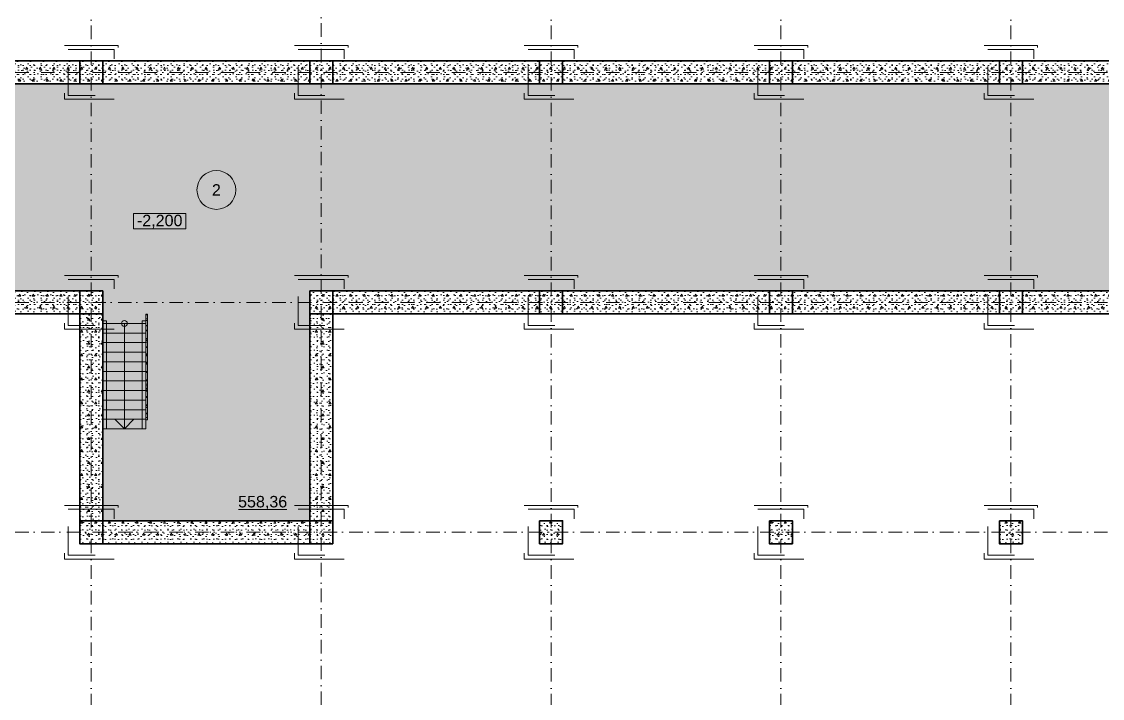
# Model space of a CAD drawing. Header units: millimetres. Extents: x -10605 to 101260, y -15987 to 46355.
# Drawn here: x 44181 to 72389, y 1668 to 19323 of the extents above; entities that cross this region are included whole.
import ezdxf
from ezdxf.enums import TextEntityAlignment as Align

# ---------------------------------------------------------------- set-up
doc = ezdxf.new("R2010")
doc.units = ezdxf.units.MM
doc.header["$MEASUREMENT"] = 0
doc.linetypes.add('Dashed', pattern=[2903.22, 1451.61, -1451.61])
doc.linetypes.add('Dot & Dashed', pattern=[670.277762, 352.777767, -176.388884, 0, -141.111112])
for name, color, linetype, lineweight in [('0_Ном._пера__100', 7, 'Continuous', 9), ('0_Ном._пера__200', 7, 'Continuous', 0), ('0_Ном._пера__98', 7, 'Continuous', 25), ('Оси_Ном._пера__200', 7, 'Continuous', 0), ('Паспорта Зон Archicad_Ном._пера__100', 7, 'Continuous', 9), ('Стены _Ном._пера__200', 7, 'Continuous', 0), ('Стены _Ном._пера__97', 7, 'Continuous', 35)]:
    doc.layers.add(name, color=color, linetype=linetype, lineweight=lineweight)
for name, color, linetype in [('Зоны', 7, 'Continuous'), ('Оси', 7, 'Continuous'), ('Стены', 7, 'Continuous')]:
    doc.layers.add(name, color=color, linetype=linetype)
doc.layers.add('Зоны_Ном._пера__94', color=7, linetype='Continuous', lineweight=5, true_color=0xc29f9f9f)
doc.layers.add('Стены _Ном._пера__2', color=7, linetype='Continuous', lineweight=0, true_color=0xc2747474)
doc.styles.add('РЎР“Р•РќР•Р\xa0РР\xa0_РЎРўРР›Р¬_1', font='arial.ttf')
pattern_1 = [(0, (0, 0), (0, 623.5383), [60, -300]), (0, (180, 311.8), (0, 623.5383), [60, -300]), (60, (0, 0), (-540, 311.769), [60, -300]), (60, (360, 0), (-540, 311.769), [60, -300]), (120, (60, 0), (540, 311.769), [60, -300]), (120, (420, 0), (540, 311.769), [60, -300]), (0, (0, 60), (0, 120), [0, -120, 0, -180]), (45, (60, 60), (-84.85282, 84.85282), [0, -90, 0, -150])]

# ---------------------------------------------------------------- blocks, each defined once
blk = doc.blocks.new('Перекрытие_1', base_point=(-300, 11700))
at = {"layer": '0_Ном._пера__200', "color": 7, "linetype": 'Continuous', "lineweight": 0, "flags": 128}
blk.add_lwpolyline([(-300, 11700), (-300, 18300), (98300, 18300), (98300, 11700), (52300, 11700), (52300, 5700), (45700, 5700), (45700, 11700)], close=True, dxfattribs=at)
blk = doc.blocks.new('Перекрытие_17', base_point=(69300, 12700))
at = {"layer": 'Стены _Ном._пера__200', "color": 7, "linetype": 'Dashed', "lineweight": 0, "flags": 128}
blk.add_lwpolyline([(69300, 12700), (70700, 12700), (70700, 11300), (69300, 11300)], close=True, dxfattribs=at)
blk = doc.blocks.new('Перекрытие_18', base_point=(69400, 12600))
at = {"layer": 'Стены _Ном._пера__200', "color": 7, "linetype": 'Dashed', "lineweight": 0, "flags": 128}
blk.add_lwpolyline([(69400, 12600), (70600, 12600), (70600, 11400), (69400, 11400)], close=True, dxfattribs=at)
blk = doc.blocks.new('Перекрытие_19', base_point=(63300, 12700))
at = {"layer": 'Стены _Ном._пера__200', "color": 7, "linetype": 'Dashed', "lineweight": 0, "flags": 128}
blk.add_lwpolyline([(63300, 12700), (64700, 12700), (64700, 11300), (63300, 11300)], close=True, dxfattribs=at)
blk = doc.blocks.new('Перекрытие_20', base_point=(63400, 12600))
at = {"layer": 'Стены _Ном._пера__200', "color": 7, "linetype": 'Dashed', "lineweight": 0, "flags": 128}
blk.add_lwpolyline([(63400, 12600), (64600, 12600), (64600, 11400), (63400, 11400)], close=True, dxfattribs=at)
blk = doc.blocks.new('Перекрытие_21', base_point=(57300, 12700))
at = {"layer": 'Стены _Ном._пера__200', "color": 7, "linetype": 'Dashed', "lineweight": 0, "flags": 128}
blk.add_lwpolyline([(57300, 12700), (58700, 12700), (58700, 11300), (57300, 11300)], close=True, dxfattribs=at)
blk = doc.blocks.new('Перекрытие_22', base_point=(57400, 12600))
at = {"layer": 'Стены _Ном._пера__200', "color": 7, "linetype": 'Dashed', "lineweight": 0, "flags": 128}
blk.add_lwpolyline([(57400, 12600), (58600, 12600), (58600, 11400), (57400, 11400)], close=True, dxfattribs=at)
blk = doc.blocks.new('Перекрытие_23', base_point=(51300, 12700))
at = {"layer": 'Стены _Ном._пера__200', "color": 7, "linetype": 'Dashed', "lineweight": 0, "flags": 128}
blk.add_lwpolyline([(51300, 12700), (52700, 12700), (52700, 11300), (51300, 11300)], close=True, dxfattribs=at)
blk = doc.blocks.new('Перекрытие_24', base_point=(51400, 12600))
at = {"layer": 'Стены _Ном._пера__200', "color": 7, "linetype": 'Dashed', "lineweight": 0, "flags": 128}
blk.add_lwpolyline([(51400, 12600), (52600, 12600), (52600, 11400), (51400, 11400)], close=True, dxfattribs=at)
blk = doc.blocks.new('Перекрытие_25', base_point=(45300, 12700))
at = {"layer": 'Стены _Ном._пера__200', "color": 7, "linetype": 'Dashed', "lineweight": 0, "flags": 128}
blk.add_lwpolyline([(45300, 12700), (46700, 12700), (46700, 11300), (45300, 11300)], close=True, dxfattribs=at)
blk = doc.blocks.new('Перекрытие_26', base_point=(45400, 12600))
at = {"layer": 'Стены _Ном._пера__200', "color": 7, "linetype": 'Dashed', "lineweight": 0, "flags": 128}
blk.add_lwpolyline([(45400, 12600), (46600, 12600), (46600, 11400), (45400, 11400)], close=True, dxfattribs=at)
blk = doc.blocks.new('Перекрытие_53', base_point=(69300, 6700))
at = {"layer": 'Стены _Ном._пера__200', "color": 7, "linetype": 'Dashed', "lineweight": 0, "flags": 128}
blk.add_lwpolyline([(69300, 6700), (70700, 6700), (70700, 5300), (69300, 5300)], close=True, dxfattribs=at)
blk = doc.blocks.new('Перекрытие_54', base_point=(69400, 6600))
at = {"layer": 'Стены _Ном._пера__200', "color": 7, "linetype": 'Dashed', "lineweight": 0, "flags": 128}
blk.add_lwpolyline([(69400, 6600), (70600, 6600), (70600, 5400), (69400, 5400)], close=True, dxfattribs=at)
blk = doc.blocks.new('Перекрытие_55', base_point=(63300, 6700))
at = {"layer": 'Стены _Ном._пера__200', "color": 7, "linetype": 'Dashed', "lineweight": 0, "flags": 128}
blk.add_lwpolyline([(63300, 6700), (64700, 6700), (64700, 5300), (63300, 5300)], close=True, dxfattribs=at)
blk = doc.blocks.new('Перекрытие_56', base_point=(63400, 6600))
at = {"layer": 'Стены _Ном._пера__200', "color": 7, "linetype": 'Dashed', "lineweight": 0, "flags": 128}
blk.add_lwpolyline([(63400, 6600), (64600, 6600), (64600, 5400), (63400, 5400)], close=True, dxfattribs=at)
blk = doc.blocks.new('Перекрытие_57', base_point=(57300, 6700))
at = {"layer": 'Стены _Ном._пера__200', "color": 7, "linetype": 'Dashed', "lineweight": 0, "flags": 128}
blk.add_lwpolyline([(57300, 6700), (58700, 6700), (58700, 5300), (57300, 5300)], close=True, dxfattribs=at)
blk = doc.blocks.new('Перекрытие_58', base_point=(57400, 6600))
at = {"layer": 'Стены _Ном._пера__200', "color": 7, "linetype": 'Dashed', "lineweight": 0, "flags": 128}
blk.add_lwpolyline([(57400, 6600), (58600, 6600), (58600, 5400), (57400, 5400)], close=True, dxfattribs=at)
blk = doc.blocks.new('Перекрытие_59', base_point=(51300, 6700))
at = {"layer": 'Стены _Ном._пера__200', "color": 7, "linetype": 'Dashed', "lineweight": 0, "flags": 128}
blk.add_lwpolyline([(51300, 6700), (52700, 6700), (52700, 5300), (51300, 5300)], close=True, dxfattribs=at)
blk = doc.blocks.new('Перекрытие_60', base_point=(51400, 6600))
at = {"layer": 'Стены _Ном._пера__200', "color": 7, "linetype": 'Dashed', "lineweight": 0, "flags": 128}
blk.add_lwpolyline([(51400, 6600), (52600, 6600), (52600, 5400), (51400, 5400)], close=True, dxfattribs=at)
blk = doc.blocks.new('Перекрытие_61', base_point=(45300, 6700))
at = {"layer": 'Стены _Ном._пера__200', "color": 7, "linetype": 'Dashed', "lineweight": 0, "flags": 128}
blk.add_lwpolyline([(45300, 6700), (46700, 6700), (46700, 5300), (45300, 5300)], close=True, dxfattribs=at)
blk = doc.blocks.new('Перекрытие_62', base_point=(45400, 6600))
at = {"layer": 'Стены _Ном._пера__200', "color": 7, "linetype": 'Dashed', "lineweight": 0, "flags": 128}
blk.add_lwpolyline([(45400, 6600), (46600, 6600), (46600, 5400), (45400, 5400)], close=True, dxfattribs=at)
blk = doc.blocks.new('Перекрытие_125', base_point=(69300, 18700))
at = {"layer": 'Стены _Ном._пера__200', "color": 7, "linetype": 'Dashed', "lineweight": 0, "flags": 128}
blk.add_lwpolyline([(69300, 18700), (70700, 18700), (70700, 17300), (69300, 17300)], close=True, dxfattribs=at)
blk = doc.blocks.new('Перекрытие_126', base_point=(69400, 18600))
at = {"layer": 'Стены _Ном._пера__200', "color": 7, "linetype": 'Dashed', "lineweight": 0, "flags": 128}
blk.add_lwpolyline([(69400, 18600), (70600, 18600), (70600, 17400), (69400, 17400)], close=True, dxfattribs=at)
blk = doc.blocks.new('Перекрытие_127', base_point=(63300, 18700))
at = {"layer": 'Стены _Ном._пера__200', "color": 7, "linetype": 'Dashed', "lineweight": 0, "flags": 128}
blk.add_lwpolyline([(63300, 18700), (64700, 18700), (64700, 17300), (63300, 17300)], close=True, dxfattribs=at)
blk = doc.blocks.new('Перекрытие_128', base_point=(63400, 18600))
at = {"layer": 'Стены _Ном._пера__200', "color": 7, "linetype": 'Dashed', "lineweight": 0, "flags": 128}
blk.add_lwpolyline([(63400, 18600), (64600, 18600), (64600, 17400), (63400, 17400)], close=True, dxfattribs=at)
blk = doc.blocks.new('Перекрытие_129', base_point=(57300, 18700))
at = {"layer": 'Стены _Ном._пера__200', "color": 7, "linetype": 'Dashed', "lineweight": 0, "flags": 128}
blk.add_lwpolyline([(57300, 18700), (58700, 18700), (58700, 17300), (57300, 17300)], close=True, dxfattribs=at)
blk = doc.blocks.new('Перекрытие_130', base_point=(57400, 18600))
at = {"layer": 'Стены _Ном._пера__200', "color": 7, "linetype": 'Dashed', "lineweight": 0, "flags": 128}
blk.add_lwpolyline([(57400, 18600), (58600, 18600), (58600, 17400), (57400, 17400)], close=True, dxfattribs=at)
blk = doc.blocks.new('Перекрытие_131', base_point=(51300, 18700))
at = {"layer": 'Стены _Ном._пера__200', "color": 7, "linetype": 'Dashed', "lineweight": 0, "flags": 128}
blk.add_lwpolyline([(51300, 18700), (52700, 18700), (52700, 17300), (51300, 17300)], close=True, dxfattribs=at)
blk = doc.blocks.new('Перекрытие_132', base_point=(51400, 18600))
at = {"layer": 'Стены _Ном._пера__200', "color": 7, "linetype": 'Dashed', "lineweight": 0, "flags": 128}
blk.add_lwpolyline([(51400, 18600), (52600, 18600), (52600, 17400), (51400, 17400)], close=True, dxfattribs=at)
blk = doc.blocks.new('Перекрытие_133', base_point=(45300, 18700))
at = {"layer": 'Стены _Ном._пера__200', "color": 7, "linetype": 'Dashed', "lineweight": 0, "flags": 128}
blk.add_lwpolyline([(45300, 18700), (46700, 18700), (46700, 17300), (45300, 17300)], close=True, dxfattribs=at)
blk = doc.blocks.new('Перекрытие_134', base_point=(45400, 18600))
at = {"layer": 'Стены _Ном._пера__200', "color": 7, "linetype": 'Dashed', "lineweight": 0, "flags": 128}
blk.add_lwpolyline([(45400, 18600), (46600, 18600), (46600, 17400), (45400, 17400)], close=True, dxfattribs=at)
blk = doc.blocks.new('Перекрытие_291', base_point=(-300, 11700))
at = {"layer": '0_Ном._пера__200', "color": 7, "linetype": 'Continuous', "lineweight": 0, "flags": 128}
blk.add_lwpolyline([(-300, 11700), (-300, 18300), (98300, 18300), (98300, 11700), (52300, 11700), (52300, 5700), (45700, 5700), (45700, 11700)], close=True, dxfattribs=at)
blk = doc.blocks.new('Стена_5', base_point=(0, 12000))
at = {"layer": 'Стены _Ном._пера__2', "linetype": 'Continuous', "lineweight": 0, "true_color": 0x747474}
h = blk.add_hatch(dxfattribs=at)
h.set_pattern_fill('бетон_строительный__2_', color=8, style=0, pattern_type=2)
h.set_pattern_definition(pattern_1)
h.paths.add_polyline_path([(45700, 12300), (40300, 12300), (40300, 11700), (45700, 11700)])
at = {"layer": 'Стены _Ном._пера__97', "color": 7, "linetype": 'Continuous', "lineweight": 35, "flags": 128}
for points in [[(45700, 12300), (40300, 12300)], [(40300, 11700), (45700, 11700)]]:
    blk.add_lwpolyline(points, dxfattribs=at)
blk = doc.blocks.new('Стена_6', base_point=(46000, 12000))
at = {"layer": 'Стены _Ном._пера__2', "linetype": 'Continuous', "lineweight": 0, "true_color": 0x747474}
h = blk.add_hatch(dxfattribs=at)
h.set_pattern_fill('бетон_строительный__2_', color=8, style=0, pattern_type=2)
h.set_pattern_definition(pattern_1)
h.paths.add_polyline_path([(45700, 11700), (45700, 6300), (46300, 6300), (46300, 11700)])
at = {"layer": 'Стены _Ном._пера__97', "color": 7, "linetype": 'Continuous', "lineweight": 35, "flags": 128}
for points in [[(45700, 11700), (45700, 6300)], [(46300, 6300), (46300, 11700)]]:
    blk.add_lwpolyline(points, dxfattribs=at)
blk = doc.blocks.new('Стена_7', base_point=(46000, 6000))
at = {"layer": 'Стены _Ном._пера__2', "linetype": 'Continuous', "lineweight": 0, "true_color": 0x747474}
h = blk.add_hatch(dxfattribs=at)
h.set_pattern_fill('бетон_строительный__2_', color=8, style=0, pattern_type=2)
h.set_pattern_definition(pattern_1)
h.paths.add_polyline_path([(46300, 5700), (51700, 5700), (51700, 6300), (46300, 6300)])
at = {"layer": 'Стены _Ном._пера__97', "color": 7, "linetype": 'Continuous', "lineweight": 35, "flags": 128}
for points in [[(51700, 6300), (46300, 6300)], [(46300, 5700), (51700, 5700)]]:
    blk.add_lwpolyline(points, dxfattribs=at)
blk = doc.blocks.new('Стена_8', base_point=(52000, 6000))
at = {"layer": 'Стены _Ном._пера__2', "linetype": 'Continuous', "lineweight": 0, "true_color": 0x747474}
h = blk.add_hatch(dxfattribs=at)
h.set_pattern_fill('бетон_строительный__2_', color=8, style=0, pattern_type=2)
h.set_pattern_definition(pattern_1)
h.paths.add_polyline_path([(52300, 6300), (52300, 11700), (51700, 11700), (51700, 6300)])
at = {"layer": 'Стены _Ном._пера__97', "color": 7, "linetype": 'Continuous', "lineweight": 35, "flags": 128}
for points in [[(51700, 11700), (51700, 6300)], [(52300, 6300), (52300, 11700)]]:
    blk.add_lwpolyline(points, dxfattribs=at)
blk = doc.blocks.new('Стена_9', base_point=(52000, 12000))
at = {"layer": 'Стены _Ном._пера__2', "linetype": 'Continuous', "lineweight": 0, "true_color": 0x747474}
h = blk.add_hatch(dxfattribs=at)
h.set_pattern_fill('бетон_строительный__2_', color=8, style=0, pattern_type=2)
h.set_pattern_definition(pattern_1)
h.paths.add_polyline_path([(52300, 11700), (57700, 11700), (57700, 12300), (52300, 12300)])
h = blk.add_hatch(dxfattribs=at)
h.set_pattern_fill('бетон_строительный__2_', color=8, style=0, pattern_type=2)
h.set_pattern_definition(pattern_1)
h.paths.add_polyline_path([(58300, 12300), (58300, 11700), (63700, 11700), (63700, 12300)])
h = blk.add_hatch(dxfattribs=at)
h.set_pattern_fill('бетон_строительный__2_', color=8, style=0, pattern_type=2)
h.set_pattern_definition(pattern_1)
h.paths.add_polyline_path([(64300, 12300), (64300, 11700), (69700, 11700), (69700, 12300)])
h = blk.add_hatch(dxfattribs=at)
h.set_pattern_fill('бетон_строительный__2_', color=8, style=0, pattern_type=2)
h.set_pattern_definition(pattern_1)
h.paths.add_polyline_path([(75700, 12300), (70300, 12300), (70300, 11700), (75700, 11700)])
at = {"layer": 'Стены _Ном._пера__97', "color": 7, "linetype": 'Continuous', "lineweight": 35, "flags": 128}
for points in [[(57700, 12300), (52300, 12300)], [(63700, 12300), (58300, 12300)], [(69700, 12300), (64300, 12300)], [(75700, 12300), (70300, 12300)], [(52300, 11700), (57700, 11700)], [(58300, 11700), (63700, 11700)], [(64300, 11700), (69700, 11700)], [(70300, 11700), (75700, 11700)]]:
    blk.add_lwpolyline(points, dxfattribs=at)
blk = doc.blocks.new('Стена_11', base_point=(98000, 18000))
at = {"layer": 'Стены _Ном._пера__2', "linetype": 'Continuous', "lineweight": 0, "true_color": 0x747474}
h = blk.add_hatch(dxfattribs=at)
h.set_pattern_fill('бетон_строительный__2_', color=8, style=0, pattern_type=2)
h.set_pattern_definition(pattern_1)
h.paths.add_polyline_path([(45700, 18300), (40300, 18300), (40300, 17700), (45700, 17700)])
h = blk.add_hatch(dxfattribs=at)
h.set_pattern_fill('бетон_строительный__2_', color=8, style=0, pattern_type=2)
h.set_pattern_definition(pattern_1)
h.paths.add_polyline_path([(51700, 18300), (46300, 18300), (46300, 17700), (51700, 17700)])
h = blk.add_hatch(dxfattribs=at)
h.set_pattern_fill('бетон_строительный__2_', color=8, style=0, pattern_type=2)
h.set_pattern_definition(pattern_1)
h.paths.add_polyline_path([(57700, 18300), (52300, 18300), (52300, 17700), (57700, 17700)])
h = blk.add_hatch(dxfattribs=at)
h.set_pattern_fill('бетон_строительный__2_', color=8, style=0, pattern_type=2)
h.set_pattern_definition(pattern_1)
h.paths.add_polyline_path([(58300, 18300), (58300, 17700), (63700, 17700), (63700, 18300)])
h = blk.add_hatch(dxfattribs=at)
h.set_pattern_fill('бетон_строительный__2_', color=8, style=0, pattern_type=2)
h.set_pattern_definition(pattern_1)
h.paths.add_polyline_path([(64300, 18300), (64300, 17700), (69700, 17700), (69700, 18300)])
h = blk.add_hatch(dxfattribs=at)
h.set_pattern_fill('бетон_строительный__2_', color=8, style=0, pattern_type=2)
h.set_pattern_definition(pattern_1)
h.paths.add_polyline_path([(70300, 18300), (70300, 17700), (75700, 17700), (75700, 18300)])
at = {"layer": 'Стены _Ном._пера__97', "color": 7, "linetype": 'Continuous', "lineweight": 35, "flags": 128}
for points in [[(45700, 18300), (40300, 18300)], [(51700, 18300), (46300, 18300)], [(57700, 18300), (52300, 18300)], [(63700, 18300), (58300, 18300)], [(69700, 18300), (64300, 18300)], [(75700, 18300), (70300, 18300)], [(40300, 17700), (45700, 17700)], [(46300, 17700), (51700, 17700)], [(52300, 17700), (57700, 17700)], [(58300, 17700), (63700, 17700)], [(64300, 17700), (69700, 17700)], [(70300, 17700), (75700, 17700)]]:
    blk.add_lwpolyline(points, dxfattribs=at)
blk = doc.blocks.new('Колонна_8', base_point=(70000, 12000))
at = {"layer": 'Стены', "linetype": 'Continuous', "lineweight": 0, "true_color": 0x000000}
h = blk.add_hatch(dxfattribs=at)
h.set_pattern_fill('бетон_строительный__2_', color=18, style=0, pattern_type=2)
h.set_pattern_definition(pattern_1)
h.paths.add_polyline_path([(69700, 12300), (69700, 11700), (70300, 11700), (70300, 12300)])
at = {"layer": 'Стены _Ном._пера__97', "color": 7, "linetype": 'Continuous', "lineweight": 35, "flags": 128}
blk.add_lwpolyline([(69700, 12300), (69700, 11700), (70300, 11700), (70300, 12300)], close=True, dxfattribs=at)
blk = doc.blocks.new('Колонна_9', base_point=(64000, 12000))
at = {"layer": 'Стены', "linetype": 'Continuous', "lineweight": 0, "true_color": 0x000000}
h = blk.add_hatch(dxfattribs=at)
h.set_pattern_fill('бетон_строительный__2_', color=18, style=0, pattern_type=2)
h.set_pattern_definition(pattern_1)
h.paths.add_polyline_path([(63700, 12300), (63700, 11700), (64300, 11700), (64300, 12300)])
at = {"layer": 'Стены _Ном._пера__97', "color": 7, "linetype": 'Continuous', "lineweight": 35, "flags": 128}
blk.add_lwpolyline([(63700, 12300), (63700, 11700), (64300, 11700), (64300, 12300)], close=True, dxfattribs=at)
blk = doc.blocks.new('Колонна_10', base_point=(58000, 12000))
at = {"layer": 'Стены', "linetype": 'Continuous', "lineweight": 0, "true_color": 0x000000}
h = blk.add_hatch(dxfattribs=at)
h.set_pattern_fill('бетон_строительный__2_', color=18, style=0, pattern_type=2)
h.set_pattern_definition(pattern_1)
h.paths.add_polyline_path([(57700, 12300), (57700, 11700), (58300, 11700), (58300, 12300)])
at = {"layer": 'Стены _Ном._пера__97', "color": 7, "linetype": 'Continuous', "lineweight": 35, "flags": 128}
blk.add_lwpolyline([(57700, 12300), (57700, 11700), (58300, 11700), (58300, 12300)], close=True, dxfattribs=at)
blk = doc.blocks.new('Колонна_11', base_point=(52000, 12000))
at = {"layer": 'Стены', "linetype": 'Continuous', "lineweight": 0, "true_color": 0x000000}
h = blk.add_hatch(dxfattribs=at)
h.set_pattern_fill('бетон_строительный__2_', color=18, style=0, pattern_type=2)
h.set_pattern_definition(pattern_1)
h.paths.add_polyline_path([(51700, 12300), (51700, 11700), (52300, 11700), (52300, 12300)])
at = {"layer": 'Стены _Ном._пера__97', "color": 7, "linetype": 'Continuous', "lineweight": 35, "flags": 128}
blk.add_lwpolyline([(51700, 12300), (51700, 11700), (52300, 11700), (52300, 12300)], close=True, dxfattribs=at)
blk = doc.blocks.new('Колонна_12', base_point=(46000, 12000))
at = {"layer": 'Стены', "linetype": 'Continuous', "lineweight": 0, "true_color": 0x000000}
h = blk.add_hatch(dxfattribs=at)
h.set_pattern_fill('бетон_строительный__2_', color=18, style=0, pattern_type=2)
h.set_pattern_definition(pattern_1)
h.paths.add_polyline_path([(45700, 12300), (45700, 11700), (46300, 11700), (46300, 12300)])
at = {"layer": 'Стены _Ном._пера__97', "color": 7, "linetype": 'Continuous', "lineweight": 35, "flags": 128}
blk.add_lwpolyline([(45700, 12300), (45700, 11700), (46300, 11700), (46300, 12300)], close=True, dxfattribs=at)
blk = doc.blocks.new('Колонна_26', base_point=(70000, 6000))
at = {"layer": 'Стены', "linetype": 'Continuous', "lineweight": 0, "true_color": 0x000000}
h = blk.add_hatch(dxfattribs=at)
h.set_pattern_fill('бетон_строительный__2_', color=18, style=0, pattern_type=2)
h.set_pattern_definition(pattern_1)
h.paths.add_polyline_path([(69700, 6300), (69700, 5700), (70300, 5700), (70300, 6300)])
at = {"layer": 'Стены _Ном._пера__97', "color": 7, "linetype": 'Continuous', "lineweight": 35, "flags": 128}
blk.add_lwpolyline([(69700, 6300), (69700, 5700), (70300, 5700), (70300, 6300)], close=True, dxfattribs=at)
blk = doc.blocks.new('Колонна_27', base_point=(64000, 6000))
at = {"layer": 'Стены', "linetype": 'Continuous', "lineweight": 0, "true_color": 0x000000}
h = blk.add_hatch(dxfattribs=at)
h.set_pattern_fill('бетон_строительный__2_', color=18, style=0, pattern_type=2)
h.set_pattern_definition(pattern_1)
h.paths.add_polyline_path([(63700, 6300), (63700, 5700), (64300, 5700), (64300, 6300)])
at = {"layer": 'Стены _Ном._пера__97', "color": 7, "linetype": 'Continuous', "lineweight": 35, "flags": 128}
blk.add_lwpolyline([(63700, 6300), (63700, 5700), (64300, 5700), (64300, 6300)], close=True, dxfattribs=at)
blk = doc.blocks.new('Колонна_28', base_point=(58000, 6000))
at = {"layer": 'Стены', "linetype": 'Continuous', "lineweight": 0, "true_color": 0x000000}
h = blk.add_hatch(dxfattribs=at)
h.set_pattern_fill('бетон_строительный__2_', color=18, style=0, pattern_type=2)
h.set_pattern_definition(pattern_1)
h.paths.add_polyline_path([(57700, 6300), (57700, 5700), (58300, 5700), (58300, 6300)])
at = {"layer": 'Стены _Ном._пера__97', "color": 7, "linetype": 'Continuous', "lineweight": 35, "flags": 128}
blk.add_lwpolyline([(57700, 6300), (57700, 5700), (58300, 5700), (58300, 6300)], close=True, dxfattribs=at)
blk = doc.blocks.new('Колонна_29', base_point=(52000, 6000))
at = {"layer": 'Стены', "linetype": 'Continuous', "lineweight": 0, "true_color": 0x000000}
h = blk.add_hatch(dxfattribs=at)
h.set_pattern_fill('бетон_строительный__2_', color=18, style=0, pattern_type=2)
h.set_pattern_definition(pattern_1)
h.paths.add_polyline_path([(51700, 6300), (51700, 5700), (52300, 5700), (52300, 6300)])
at = {"layer": 'Стены _Ном._пера__97', "color": 7, "linetype": 'Continuous', "lineweight": 35, "flags": 128}
blk.add_lwpolyline([(51700, 6300), (51700, 5700), (52300, 5700), (52300, 6300)], close=True, dxfattribs=at)
blk = doc.blocks.new('Колонна_30', base_point=(46000, 6000))
at = {"layer": 'Стены', "linetype": 'Continuous', "lineweight": 0, "true_color": 0x000000}
h = blk.add_hatch(dxfattribs=at)
h.set_pattern_fill('бетон_строительный__2_', color=18, style=0, pattern_type=2)
h.set_pattern_definition(pattern_1)
h.paths.add_polyline_path([(45700, 6300), (45700, 5700), (46300, 5700), (46300, 6300)])
at = {"layer": 'Стены _Ном._пера__97', "color": 7, "linetype": 'Continuous', "lineweight": 35, "flags": 128}
blk.add_lwpolyline([(45700, 6300), (45700, 5700), (46300, 5700), (46300, 6300)], close=True, dxfattribs=at)
blk = doc.blocks.new('Колонна_62', base_point=(70000, 18000))
at = {"layer": 'Стены', "linetype": 'Continuous', "lineweight": 0, "true_color": 0x000000}
h = blk.add_hatch(dxfattribs=at)
h.set_pattern_fill('бетон_строительный__2_', color=18, style=0, pattern_type=2)
h.set_pattern_definition(pattern_1)
h.paths.add_polyline_path([(69700, 18300), (69700, 17700), (70300, 17700), (70300, 18300)])
at = {"layer": 'Стены _Ном._пера__97', "color": 7, "linetype": 'Continuous', "lineweight": 35, "flags": 128}
blk.add_lwpolyline([(69700, 18300), (69700, 17700), (70300, 17700), (70300, 18300)], close=True, dxfattribs=at)
blk = doc.blocks.new('Колонна_63', base_point=(64000, 18000))
at = {"layer": 'Стены', "linetype": 'Continuous', "lineweight": 0, "true_color": 0x000000}
h = blk.add_hatch(dxfattribs=at)
h.set_pattern_fill('бетон_строительный__2_', color=18, style=0, pattern_type=2)
h.set_pattern_definition(pattern_1)
h.paths.add_polyline_path([(63700, 18300), (63700, 17700), (64300, 17700), (64300, 18300)])
at = {"layer": 'Стены _Ном._пера__97', "color": 7, "linetype": 'Continuous', "lineweight": 35, "flags": 128}
blk.add_lwpolyline([(63700, 18300), (63700, 17700), (64300, 17700), (64300, 18300)], close=True, dxfattribs=at)
blk = doc.blocks.new('Колонна_64', base_point=(58000, 18000))
at = {"layer": 'Стены', "linetype": 'Continuous', "lineweight": 0, "true_color": 0x000000}
h = blk.add_hatch(dxfattribs=at)
h.set_pattern_fill('бетон_строительный__2_', color=18, style=0, pattern_type=2)
h.set_pattern_definition(pattern_1)
h.paths.add_polyline_path([(57700, 18300), (57700, 17700), (58300, 17700), (58300, 18300)])
at = {"layer": 'Стены _Ном._пера__97', "color": 7, "linetype": 'Continuous', "lineweight": 35, "flags": 128}
blk.add_lwpolyline([(57700, 18300), (57700, 17700), (58300, 17700), (58300, 18300)], close=True, dxfattribs=at)
blk = doc.blocks.new('Колонна_65', base_point=(52000, 18000))
at = {"layer": 'Стены', "linetype": 'Continuous', "lineweight": 0, "true_color": 0x000000}
h = blk.add_hatch(dxfattribs=at)
h.set_pattern_fill('бетон_строительный__2_', color=18, style=0, pattern_type=2)
h.set_pattern_definition(pattern_1)
h.paths.add_polyline_path([(51700, 18300), (51700, 17700), (52300, 17700), (52300, 18300)])
at = {"layer": 'Стены _Ном._пера__97', "color": 7, "linetype": 'Continuous', "lineweight": 35, "flags": 128}
blk.add_lwpolyline([(51700, 18300), (51700, 17700), (52300, 17700), (52300, 18300)], close=True, dxfattribs=at)
blk = doc.blocks.new('Колонна_66', base_point=(46000, 18000))
at = {"layer": 'Стены', "linetype": 'Continuous', "lineweight": 0, "true_color": 0x000000}
h = blk.add_hatch(dxfattribs=at)
h.set_pattern_fill('бетон_строительный__2_', color=18, style=0, pattern_type=2)
h.set_pattern_definition(pattern_1)
h.paths.add_polyline_path([(45700, 18300), (45700, 17700), (46300, 17700), (46300, 18300)])
at = {"layer": 'Стены _Ном._пера__97', "color": 7, "linetype": 'Continuous', "lineweight": 35, "flags": 128}
blk.add_lwpolyline([(45700, 18300), (45700, 17700), (46300, 17700), (46300, 18300)], close=True, dxfattribs=at)
blk = doc.blocks.new('Стандартный Маркер Сетки')
at = {"layer": 'Оси_Ном._пера__200', "color": 7, "linetype": 'Dot & Dashed', "lineweight": 0}
blk.add_line((0, 0), (107805, 0), dxfattribs=at)
at = {"layer": 'Оси_Ном._пера__200', "color": 7, "lineweight": 0, "style": 'РЎР“Р•РќР•Р\xa0РР\xa0_РЎРўРР›Р¬_1'}
blk.add_attdef('AC_MarkerText_1', text='', height=300, dxfattribs=at).set_placement((108205, 150), align=Align.TOP_CENTER)
blk = doc.blocks.new('ОГР-14')
at = {"layer": '0_Ном._пера__100', "color": 7, "linetype": 'Continuous', "lineweight": 9}
for p, q in [((0, 40), (20, 40)), ((0, 0), (0, 40)), ((0, 40), (0, 0)), ((0, 40), (2753, 40)), ((20, 0), (0, 0)), ((0, 0), (2753, 0)), ((20, 40), (437, 40)), ((20, 40), (20, 0)), ((20, 40), (654, 40)), ((20, 40), (20, 0)), ((20, 40), (870, 40)), ((20, 40), (20, 0)), ((20, 40), (1030, 40)), ((20, 40), (20, 0)), ((20, 40), (1030, 40)), ((20, 40), (20, 0)), ((20, 40), (1030, 40)), ((20, 40), (20, 0)), ((20, 0), (20, 40)), ((20, 0), (437, 0)), ((20, 0), (654, 0)), ((20, 0), (870, 0)), ((20, 0), (1030, 0)), ((20, 0), (1030, 0)), ((20, 0), (1030, 0)), ((118, 0), (118, 40)), ((118, 40), (163, 40)), ((163, 0), (118, 0)), ((163, 40), (163, 0)), ((163, 40), (1030, 40)), ((163, 0), (1030, 0)), ((296, 40), (296, 0)), ((303, 0), (303, 40)), ((414, 0), (414, 40)), ((428, 0), (428, 40)), ((431, 40), (431, 0)), ((437, 40), (437, 0)), ((630, 0), (630, 40)), ((645, 0), (645, 40)), ((648, 40), (648, 0)), ((654, 40), (654, 0)), ((686, 0), (686, 40)), ((686, 40), (731, 40)), ((731, 0), (686, 0)), ((731, 40), (731, 0)), ((731, 40), (1030, 40)), ((731, 0), (1030, 0)), ((847, 0), (847, 40)), ((861, 0), (861, 40)), ((864, 40), (864, 0)), ((870, 40), (870, 0)), ((1030, 0), (1030, 40)), ((1030, 0), (1030, 40)), ((1030, 0), (1030, 40)), ((1030, 40), (1050, 40)), ((1030, 0), (1030, 40)), ((1050, 0), (1030, 0)), ((1050, 40), (1050, 0)), ((1050, 40), (1087, 40)), ((1050, 40), (1303, 40)), ((1050, 40), (1519, 40)), ((1050, 40), (1736, 40)), ((1050, 40), (1952, 40)), ((1050, 0), (1087, 0)), ((1050, 0), (1303, 0)), ((1050, 0), (1519, 0)), ((1050, 0), (1736, 0)), ((1050, 0), (1952, 0)), ((1063, 0), (1063, 40)), ((1078, 0), (1078, 40)), ((1081, 40), (1081, 0)), ((1087, 40), (1087, 0)), ((1253, 0), (1253, 40)), ((1253, 40), (1299, 40)), ((1299, 0), (1253, 0)), ((1280, 0), (1280, 40)), ((1294, 0), (1294, 40)), ((1297, 40), (1297, 0)), ((1299, 40), (1299, 0)), ((1299, 40), (1990, 40)), ((1299, 0), (1990, 0)), ((1303, 40), (1303, 0)), ((1496, 0), (1496, 40)), ((1511, 0), (1511, 40)), ((1514, 40), (1514, 0)), ((1519, 40), (1519, 0)), ((1713, 0), (1713, 40)), ((1727, 0), (1727, 40)), ((1730, 40), (1730, 0)), ((1736, 40), (1736, 0)), ((1821, 0), (1821, 40)), ((1821, 40), (1866, 40)), ((1866, 0), (1821, 0)), ((1866, 40), (1866, 0)), ((1866, 40), (1990, 40)), ((1866, 0), (1990, 0)), ((1929, 0), (1929, 40)), ((1944, 0), (1944, 40)), ((1947, 40), (1947, 0)), ((1952, 40), (1952, 0)), ((1990, 40), (2010, 40)), ((1990, 0), (1990, 40)), ((2010, 0), (1990, 0)), ((2010, 40), (2010, 0)), ((2010, 40), (2169, 40)), ((2010, 40), (2385, 40)), ((2010, 0), (2169, 0)), ((2010, 0), (2385, 0)), ((2146, 0), (2146, 40)), ((2160, 0), (2160, 40)), ((2163, 40), (2163, 0)), ((2169, 40), (2169, 0)), ((2362, 0), (2362, 40)), ((2377, 0), (2377, 40)), ((2380, 40), (2388, 40)), ((2380, 40), (2380, 0)), ((2380, 0), (2388, 0)), ((2385, 40), (2385, 0)), ((2388, 0), (2388, 40)), ((2388, 40), (2434, 40)), ((2434, 0), (2388, 0)), ((2434, 40), (2434, 0)), ((2434, 40), (2602, 40)), ((2434, 0), (2602, 0)), ((2579, 0), (2579, 40)), ((2593, 0), (2593, 40)), ((2596, 40), (2696, 40)), ((2596, 40), (2596, 0)), ((2596, 0), (2696, 0)), ((2602, 40), (2602, 0)), ((2753, 40), (2696, 40)), ((2696, 40), (2696, 0)), ((2696, 0), (2753, 0)), ((2753, 0), (2753, 40))]:
    blk.add_line(p, q, dxfattribs=at)
blk = doc.blocks.new('Технический коридор_2_1', base_point=(36846, 14365))
at = {"layer": 'Зоны_Ном._пера__94', "linetype": 'Continuous', "lineweight": 0, "true_color": 0x272727}
blk.add_hatch(color=250, dxfattribs=at).paths.add_polyline_path([(51700, 12300), (97700, 12300), (97700, 17700), (300, 17700), (300, 12300), (46300, 12300), (46300, 6300), (51700, 6300)])
at = {"layer": 'Паспорта Зон Archicad_Ном._пера__100', "color": 7, "linetype": 'Continuous', "lineweight": 9}
blk.add_line((49843, 6600), (51101, 6600), dxfattribs=at)
for start, end in [(0, 180), (180, 0)]:
    blk.add_arc((49264, 14932), 506, start, end, dxfattribs=at)
at = {"layer": 'Паспорта Зон Archicad_Ном._пера__100', "color": 7, "lineweight": 9, "style": 'РЎР“Р•РќР•Р\xa0РР\xa0_РЎРўРР›Р¬_1'}
for tag, p in [('DUMMY_112', (49264, 14932)), ('ROOM_AREA', (50472, 6800))]:
    blk.add_attdef(tag, text='', height=300, dxfattribs=at).set_placement(p, align=Align.MIDDLE_CENTER)
blk = doc.blocks.new('Лестница_1')
at = {"layer": '0_Ном._пера__100', "color": 7, "linetype": 'Continuous', "lineweight": 9}
for p, q in [((46300, 11517), (46300, 11450)), ((46400, 11517), (46300, 11517)), ((46300, 11450), (46300, 8700)), ((47425, 11450), (46300, 11450)), ((46300, 11450), (46300, 11200)), ((46400, 11450), (46400, 11517)), ((46400, 8700), (46400, 11450)), ((46863, 11450), (46863, 11200)), ((47325, 11517), (47325, 11450)), ((47425, 11517), (47325, 11517)), ((47325, 11450), (47325, 8700)), ((47425, 11450), (47425, 11517)), ((47425, 8700), (47425, 11450)), ((47425, 11200), (47425, 11450)), ((46300, 11200), (47425, 11200)), ((47425, 11200), (46300, 11200)), ((46300, 11200), (46300, 10950)), ((46863, 11200), (46863, 8950)), ((47425, 10950), (47425, 11200)), ((46300, 10950), (47425, 10950)), ((47425, 10950), (46300, 10950)), ((46300, 10950), (46300, 10700)), ((47425, 10700), (47425, 10950)), ((46300, 10700), (47425, 10700)), ((47425, 10700), (46300, 10700)), ((46300, 10700), (46300, 10450)), ((46300, 10450), (47425, 10450)), ((47425, 10450), (46300, 10450)), ((46300, 10450), (46300, 10200)), ((47425, 10450), (47425, 10700)), ((47425, 10200), (47425, 10450)), ((46300, 10200), (47425, 10200)), ((47425, 10200), (46300, 10200)), ((46300, 10200), (46300, 9950)), ((47425, 9950), (47425, 10200)), ((46300, 9950), (47425, 9950)), ((47425, 9950), (46300, 9950)), ((46300, 9950), (46300, 9700)), ((47425, 9700), (47425, 9950)), ((46300, 9700), (47425, 9700)), ((47425, 9700), (46300, 9700)), ((46300, 9700), (46300, 9450)), ((47425, 9450), (47425, 9700)), ((46300, 9450), (47425, 9450)), ((47425, 9450), (46300, 9450)), ((46300, 9450), (46300, 9200)), ((47425, 9200), (47425, 9450)), ((46300, 9200), (47425, 9200)), ((47425, 9200), (46300, 9200)), ((46300, 9200), (46300, 8950)), ((47425, 8950), (47425, 9200)), ((46300, 8950), (47425, 8950)), ((47425, 8950), (46300, 8950)), ((46300, 8950), (46300, 8700)), ((46863, 8700), (46613, 8950)), ((46863, 8950), (46863, 8700)), ((47113, 8950), (46863, 8700)), ((47425, 8700), (47425, 8950)), ((46300, 8700), (46400, 8700)), ((46300, 8700), (47425, 8700)), ((47325, 8700), (47425, 8700))]:
    blk.add_line(p, q, dxfattribs=at)
for start, end in [(0, 180), (180, 0)]:
    blk.add_arc((46863, 11450), 75, start, end, dxfattribs=at)
blk = doc.blocks.new('Стандартный Маркер Сетки_4')
at = {"layer": 'Оси_Ном._пера__200', "color": 7, "linetype": 'Dot & Dashed', "lineweight": 0}
blk.add_line((0, 0), (55187, 0), dxfattribs=at)
at = {"layer": 'Оси_Ном._пера__200', "color": 7, "lineweight": 0, "style": 'РЎР“Р•РќР•Р\xa0РР\xa0_РЎРўРР›Р¬_1'}
blk.add_attdef('AC_MarkerText_1', text='', height=300, rotation=90, dxfattribs=at).set_placement((55368, -69), align=Align.TOP_CENTER)
blk = doc.blocks.new('Стандартный Маркер Сетки_5')
at = {"layer": 'Оси_Ном._пера__200', "color": 7, "linetype": 'Dot & Dashed', "lineweight": 0}
blk.add_line((0, 0), (55249, 0), dxfattribs=at)
at = {"layer": 'Оси_Ном._пера__200', "color": 7, "lineweight": 0, "style": 'РЎР“Р•РќР•Р\xa0РР\xa0_РЎРўРР›Р¬_1'}
blk.add_attdef('AC_MarkerText_1', text='', height=300, rotation=90, dxfattribs=at).set_placement((55430, -69), align=Align.TOP_CENTER)

msp = doc.modelspace()

# ---------------------------------------------------------------- linework, layer by layer
at = {"layer": '0_Ном._пера__200', "color": 7, "linetype": 'Continuous', "lineweight": 0, "flags": 128}
msp.add_lwpolyline([(47100.49621, 14318.10375), (48470.34217, 14318.10375), (48470.34217, 13918.10477), (47100.49621, 13918.10477)], close=True, dxfattribs=at)
at = {"layer": 'Зоны_Ном._пера__94', "color": 253, "linetype": 'Continuous', "lineweight": 5, "true_color": 0x9f9f9f, "flags": 128}
msp.add_lwpolyline([(51699.75542, 12300.00001), (97699.99998, 12300.00001), (97699.99998, 17699.99998), (299.99988, 17699.99998), (299.99988, 12300.00001), (46300.24444, 12300.00001), (46300.24444, 6300.00001), (51699.75542, 6300.00001)], close=True, dxfattribs=at)

# ---------------------------------------------------------------- block references
at = {"color": 7, "linetype": 'Continuous', "lineweight": 0}
for name in ['Перекрытие_1', 'Перекрытие_291']:
    msp.add_blockref(name, (-300.00013, 11700), dxfattribs=at)
at = {"color": 7, "linetype": 'Continuous', "lineweight": 9}
msp.add_blockref('Лестница_1', (0, 0), dxfattribs=at)
at = {"layer": '0_Ном._пера__100', "color": 7, "linetype": 'Continuous', "lineweight": 9, "xscale": -1, "zscale": 1000, "rotation": 90}
msp.add_blockref('ОГР-14', (47465.06483, 11690), dxfattribs=at)
at = {"layer": 'Зоны', "color": 7, "linetype": 'Continuous', "lineweight": 9}
msp.add_blockref('Технический коридор_2_1', (36846.36692, 14364.96413), dxfattribs=at).add_auto_attribs({'ROOM_AREA': '558,36', 'DUMMY_112': '2'})
at = {"layer": 'Оси', "color": 8, "linetype": 'Continuous', "lineweight": 0, "true_color": 0x747474, "zscale": 1000, "rotation": 270}
for name, p in [('Стандартный Маркер Сетки_5', (52000.00007, 40061.92808)), ('Стандартный Маркер Сетки_4', (46000, 40000.00005)), ('Стандартный Маркер Сетки_4', (58000, 40000.00005)), ('Стандартный Маркер Сетки_4', (64000, 40000.00005)), ('Стандартный Маркер Сетки_4', (70000, 40000.00005))]:
    msp.add_blockref(name, p, dxfattribs=at)
at = {"layer": 'Оси', "color": 8, "linetype": 'Continuous', "lineweight": 0, "true_color": 0x747474, "xscale": -1, "zscale": 1000}
for p in [(98000.00007, 18000), (98000.00007, 12000), (98000.00007, 6000)]:
    msp.add_blockref('Стандартный Маркер Сетки', p, dxfattribs=at)
at = {"layer": 'Стены', "color": 7, "linetype": 'Dashed', "lineweight": 0}
for name, p in [('Перекрытие_133', (45300, 18700)), ('Перекрытие_131', (51300, 18700)), ('Перекрытие_129', (57300, 18700)), ('Перекрытие_127', (63300, 18700)), ('Перекрытие_125', (69300, 18700)), ('Перекрытие_134', (45400, 18600)), ('Перекрытие_132', (51400, 18600)), ('Перекрытие_130', (57400, 18600)), ('Перекрытие_128', (63400, 18600)), ('Перекрытие_126', (69400, 18600)), ('Перекрытие_25', (45300, 12700)), ('Перекрытие_23', (51300, 12700)), ('Перекрытие_21', (57300, 12700)), ('Перекрытие_19', (63300, 12700)), ('Перекрытие_17', (69300, 12700)), ('Перекрытие_26', (45400, 12600)), ('Перекрытие_24', (51400, 12600)), ('Перекрытие_22', (57400, 12600)), ('Перекрытие_20', (63400, 12600)), ('Перекрытие_18', (69400, 12600)), ('Перекрытие_61', (45300, 6700)), ('Перекрытие_62', (45400, 6600)), ('Перекрытие_59', (51300, 6700)), ('Перекрытие_60', (51400, 6600)), ('Перекрытие_57', (57300, 6700)), ('Перекрытие_58', (57400, 6600)), ('Перекрытие_55', (63300, 6700)), ('Перекрытие_56', (63400, 6600)), ('Перекрытие_53', (69300, 6700)), ('Перекрытие_54', (69400, 6600))]:
    msp.add_blockref(name, p, dxfattribs=at)
at = {"layer": 'Стены', "color": 7, "lineweight": 35}
for name, p in [('Стена_11', (98000.00007, 18000)), ('Колонна_66', (46000, 18000)), ('Колонна_65', (52000, 18000)), ('Колонна_64', (58000, 18000)), ('Колонна_63', (64000, 18000)), ('Колонна_62', (70000, 18000)), ('Стена_5', (0, 12000)), ('Колонна_12', (46000, 12000)), ('Колонна_11', (52000, 12000)), ('Стена_9', (52000, 12000)), ('Колонна_10', (58000, 12000)), ('Колонна_9', (64000, 12000)), ('Колонна_8', (70000, 12000)), ('Стена_6', (46000, 12000)), ('Стена_8', (52000, 6000)), ('Колонна_30', (46000, 6000)), ('Стена_7', (46000, 6000)), ('Колонна_29', (52000, 6000)), ('Колонна_28', (58000, 6000)), ('Колонна_27', (64000, 6000)), ('Колонна_26', (70000, 6000))]:
    msp.add_blockref(name, p, dxfattribs=at)

# ---------------------------------------------------------------- texts
at = {"layer": '0_Ном._пера__98', "color": 7, "linetype": 'Continuous', "lineweight": 25, "insert": (47785.41919, 14285.37405), "char_height": 300, "attachment_point": 2, "style": 'РЎР“Р•РќР•Р\xa0РР\xa0_РЎРўРР›Р¬_1'}
msp.add_mtext('\\A1;{\\pqc;\\fArial|b0|i0|c204|p0;\\W1.000000;-2,200}', dxfattribs=at)

doc.saveas('drawing.dxf')
